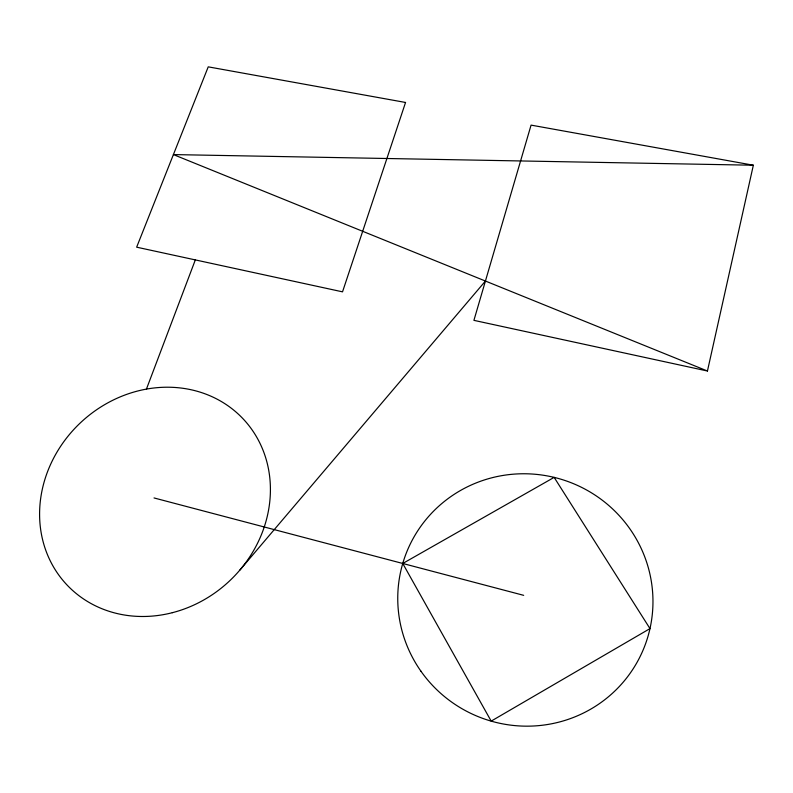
<?xml version="1.0" encoding="UTF-8"?>
<svg xmlns="http://www.w3.org/2000/svg" width="793" height="793" viewBox="0 0 793 793"><rect width="100%" height="100%" fill="white"/><g stroke="black" fill="none" stroke-linecap="round" stroke-linejoin="round"><path stroke-width="1.19" d="M707.445 371.015L753.35 165.222L531.072 125.116L473.917 320.352L707.445 371.015L173.399 154.585L753.35 165.222M146.427 389.115L195.326 259.906M239.863 570.098L485.425 281.039M154.03 497.945L523.677 595.335M405.55 102.466L342.526 291.844L136.654 247.178L208.232 66.85L405.55 102.466M649.982 628.601L491.184 721.115L402.755 563.476L554.148 477.376L649.982 628.601M172.309 612.702A121.051 108.681 -43.2 0 0 245.196 421.133A121.051 108.681 -43.2 0 0 47.53 471.736A121.051 108.681 -43.2 0 0 172.309 612.702M420.845 671.076A127.951 125.839 24.2 0 0 641.022 654.681A127.951 125.839 24.2 0 0 514.201 474.115A127.951 125.839 24.2 0 0 420.845 671.076"/></g></svg>
